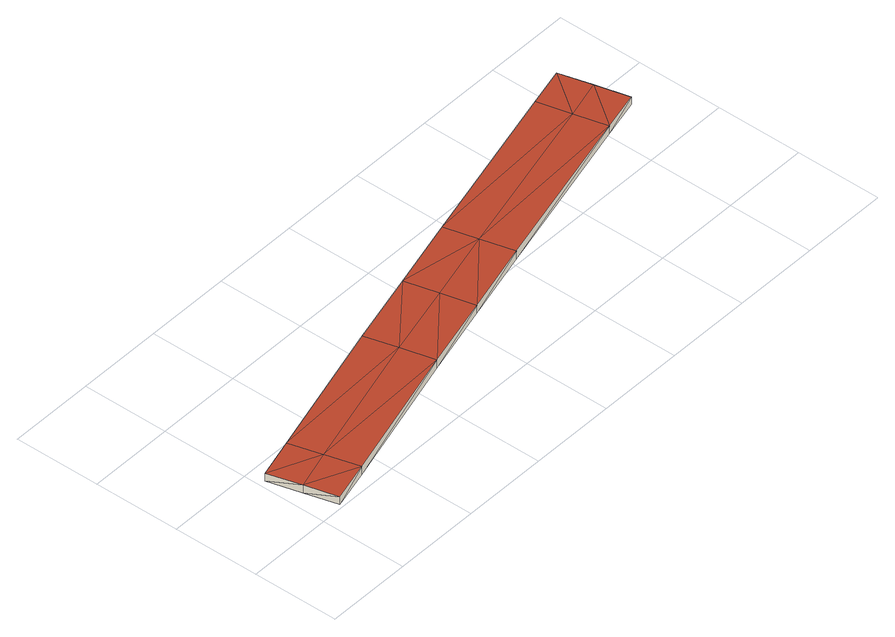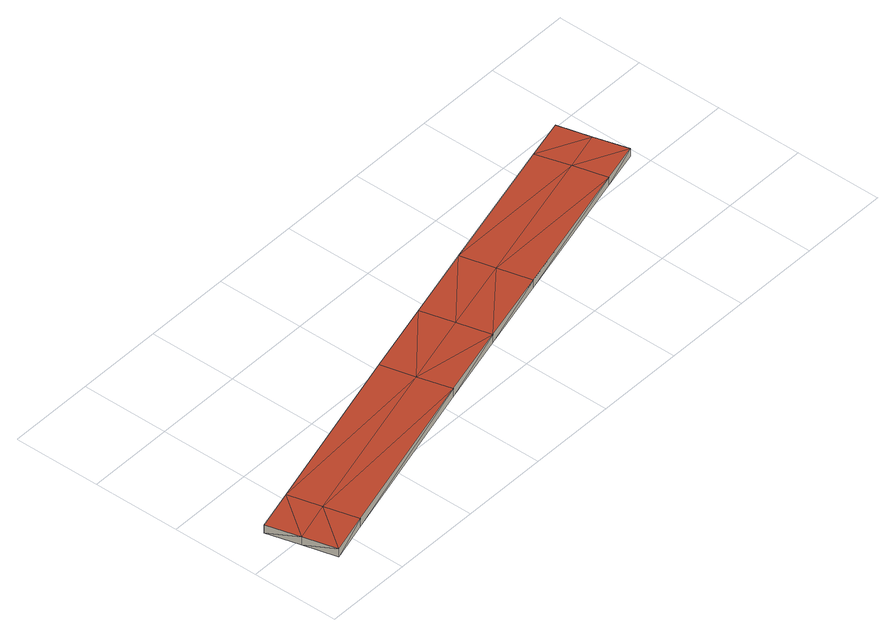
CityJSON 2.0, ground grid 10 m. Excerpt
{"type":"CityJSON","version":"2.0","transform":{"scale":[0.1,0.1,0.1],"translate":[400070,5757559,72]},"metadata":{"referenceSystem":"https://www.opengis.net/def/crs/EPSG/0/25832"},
"CityObjects":{
"building1":{"type":"Building","attributes":{"Geometrietyp2DReferenz":"2000","Gemeindeschluessel":"05515000","function":"53001_1800","roofType":"9999","measuredHeight":1},"geometry":[{"type":"Solid","lod":"2","boundaries":[[[[0,1,2]],[[1,3,2]],[[4,5,0]],[[5,1,0]],[[6,7,4]],[[7,5,4]],[[8,9,6]],[[9,7,6]],[[10,11,8]],[[11,9,8]],[[12,13,10]],[[13,11,10]],[[14,15,12]],[[15,13,12]],[[16,17,14]],[[17,15,14]],[[18,19,16]],[[19,17,16]],[[20,21,18]],[[21,19,18]],[[22,23,20]],[[23,21,20]],[[24,25,22]],[[25,23,22]],[[26,27,24]],[[27,25,24]],[[28,29,26]],[[29,27,26]],[[30,31,28]],[[31,29,28]],[[2,3,30]],[[3,31,30]],[[3,1,32]],[[32,1,5]],[[32,5,33]],[[33,5,7]],[[33,7,9]],[[33,9,34]],[[34,9,35]],[[35,9,11]],[[35,11,36]],[[36,11,13]],[[36,13,15]],[[36,15,17]],[[31,3,29]],[[29,3,32]],[[29,32,27]],[[27,32,33]],[[27,33,34]],[[27,34,25]],[[25,34,35]],[[25,35,23]],[[23,35,21]],[[21,35,36]],[[21,36,17]],[[21,17,19]],[[37,38,4]],[[2,37,0]],[[37,4,0]],[[38,6,4]],[[38,8,6]],[[38,39,8]],[[39,40,8]],[[40,10,8]],[[40,41,10]],[[41,12,10]],[[41,14,12]],[[41,16,14]],[[30,28,2]],[[28,37,2]],[[28,26,37]],[[26,38,37]],[[26,39,38]],[[26,24,39]],[[24,40,39]],[[24,22,40]],[[22,20,40]],[[20,41,40]],[[20,16,41]],[[20,18,16]]]],"semantics":{"surfaces":[{"type":"WallSurface"},{"type":"GroundSurface"},{"type":"RoofSurface"}],"values":[[0,0,0,0,0,0,0,0,0,0,0,0,0,0,0,0,0,0,0,0,0,0,0,0,0,0,0,0,0,0,0,0,1,1,1,1,1,1,1,1,1,1,1,1,1,1,1,1,1,1,1,1,1,1,1,1,2,2,2,2,2,2,2,2,2,2,2,2,2,2,2,2,2,2,2,2,2,2,2,2]]}}]}
},
"vertices":[
[8,81,15],[8,81,5],[19,42,15],[19,42,5],[54,93,16],[54,93,6],[216,136,19],[216,136,9],[301,158,19],[301,158,9],[385,180,19],[385,180,9],[583,232,16],[583,232,6],[629,244,15],[629,244,5],[639,206,15],[639,206,5],[649,167,15],[649,167,5],[603,155,16],[603,155,6],[405,103,19],[405,103,9],[321,81,19],[321,81,9],[236,59,19],[236,59,9],[75,16,16],[75,16,6],[29,4,15],[29,4,5],[64,55,6],[226,98,9],[311,120,9],[395,142,9],[593,193,6],[64,55,16],[226,98,19],[311,120,19],[395,142,19],[593,193,16]
]}
